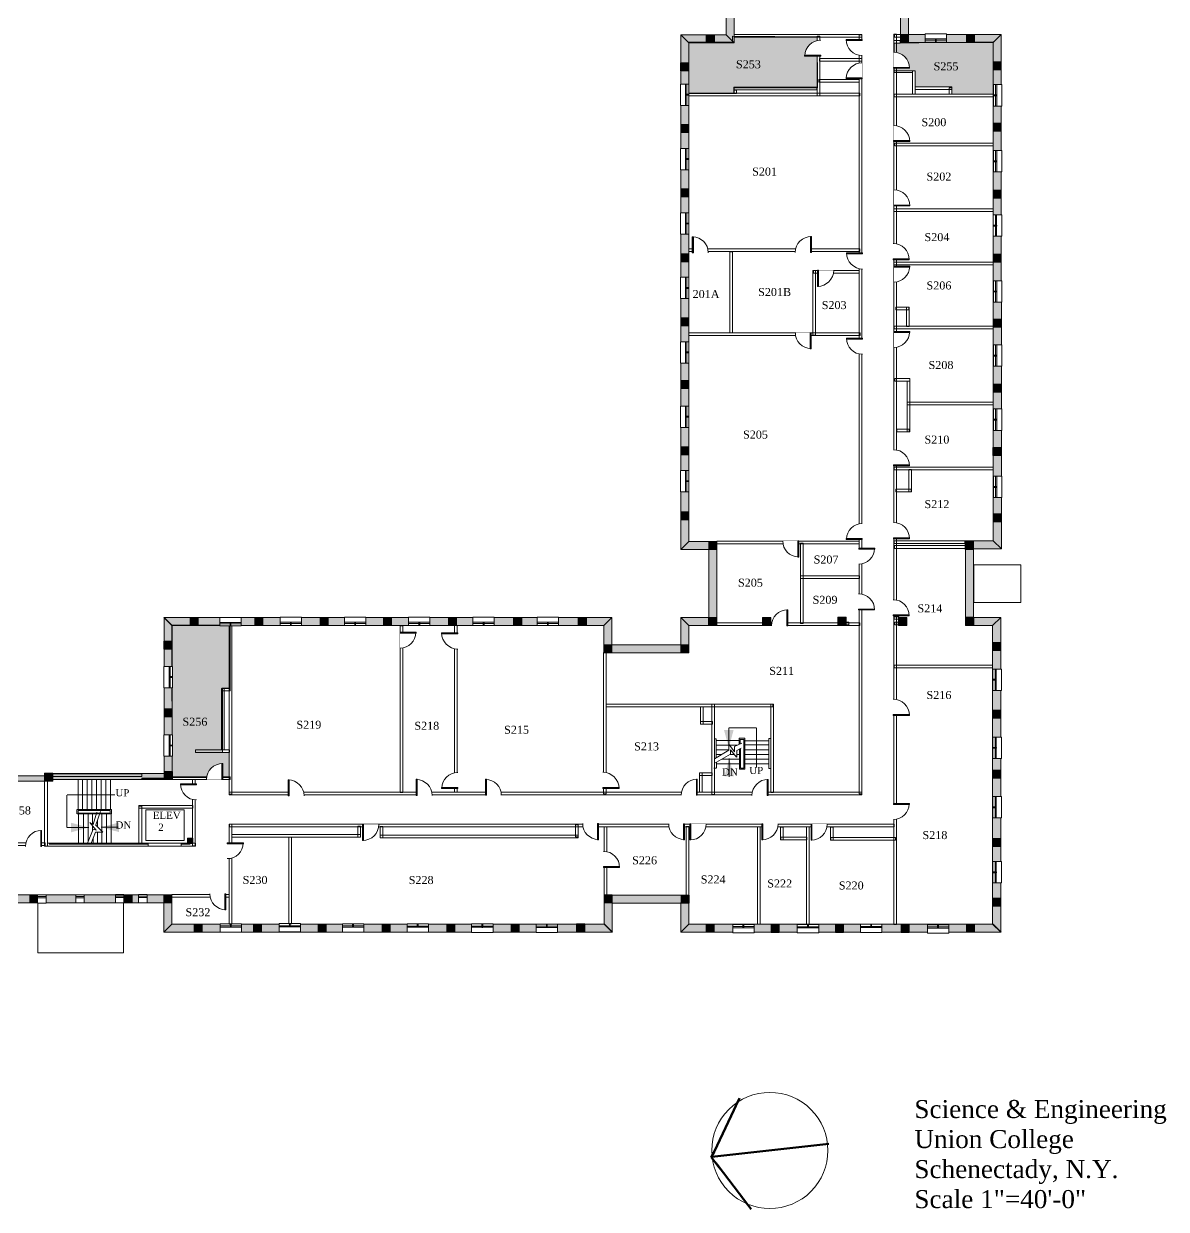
# Model space of a CAD drawing. Header units: inches. Extents: x -2146 to 2329, y -2253 to 2161.
# Drawn here: x -233 to 2329, y -2253 to 407 of the extents above; entities that cross this region are included whole.
import ezdxf

# ---------------------------------------------------------------- set-up
doc = ezdxf.new("R2010")
doc.units = ezdxf.units.IN
doc.header["$LTSCALE"] = 96
doc.header["$MEASUREMENT"] = 0
doc.layers.add('None', color=7, linetype='Continuous', lineweight=5)
doc.styles.add('Times', font='Times')

# ---------------------------------------------------------------- blocks, each defined once
blk = doc.blocks.new('Symbol #19')
at = {"layer": 'None', "linetype": 'Continuous', "lineweight": 5}
blk.add_hatch(color=255, dxfattribs=at).paths.add_polyline_path([(-6, 6), (6, 6), (6, -6), (-6, -6)])
at = {"layer": 'None', "color": 7, "linetype": 'Continuous', "lineweight": 5}
blk.add_lwpolyline([(-6, 6), (6, 6), (6, -6), (-6, -6)], close=True, dxfattribs=at)
blk = doc.blocks.new("3' dr lh")
at = {"color": 7, "linetype": 'Continuous', "lineweight": 5}
blk.add_wipeout([(-18, 18.1), (-11, 17.4), (-4.2, 15.4), (2, 12.1), (7.5, 7.6), (11.9, 2.1), (15.3, -4.1), (17.3, -10.9), (18, -17.9), (-18, -17.9)], dxfattribs=at).dxf.layer = 'None'
at = {"layer": 'None', "linetype": 'Continuous', "lineweight": 5}
blk.add_hatch(color=255, dxfattribs=at).paths.add_polyline_path([(-18, -16.1), (18, -16.1), (18, -18.1), (-18, -18.1)])
at = {"layer": 'None', "color": 7, "linetype": 'Continuous', "lineweight": 5}
blk.add_lwpolyline([(-18, -16.1), (18, -16.1), (18, -18.1), (-18, -18.1)], close=True, dxfattribs=at)
blk.add_arc((-18, -17.9), 36, 0, 90, dxfattribs=at)
blk = doc.blocks.new("3' dr rh")
at = {"color": 7, "linetype": 'Continuous', "lineweight": 5}
blk.add_wipeout([(-17, 17.5), (-10.2, 16.7), (-3.6, 14.6), (2.4, 11.3), (7.7, 6.9), (12, 1.5), (15.2, -4.6), (17.2, -11.2), (17.9, -18), (-17.6, -18)], dxfattribs=at).dxf.layer = 'None'
at = {"layer": 'None', "linetype": 'Continuous', "lineweight": 5}
blk.add_hatch(color=255, dxfattribs=at).paths.add_polyline_path([(-17.9, 18), (-15.6, 18), (-15.6, -18), (-17.9, -18)])
at = {"layer": 'None', "color": 7, "linetype": 'Continuous', "lineweight": 5}
blk.add_lwpolyline([(-17.9, 18), (-15.6, 18), (-15.6, -18), (-17.9, -18)], close=True, dxfattribs=at)
blk.add_arc((-17.6, -18), 35.5, 0, 88.9999, dxfattribs=at)
blk = doc.blocks.new("1'6 Pier")
at = {"layer": 'None', "linetype": 'Continuous', "lineweight": 5}
blk.add_hatch(color=255, dxfattribs=at).paths.add_polyline_path([(-9, 9), (9, 9), (9, -9), (-9, -9)])
at = {"layer": 'None', "color": 7, "linetype": 'Continuous', "lineweight": 5}
blk.add_lwpolyline([(-9, 9), (9, 9), (9, -9), (-9, -9)], close=True, dxfattribs=at)
blk = doc.blocks.new("4' wind")
at = {"color": 7, "linetype": 'Continuous', "lineweight": 5}
blk.add_wipeout([(-24.0625, 10), (23.875, 10), (23.875, -7.3125), (-24.0625, -7.3125)], dxfattribs=at).dxf.layer = 'None'
at = {"layer": 'None', "color": 7, "linetype": 'Continuous', "lineweight": 5}
blk.add_lwpolyline([(-24.0625, 10), (23.875, 10), (23.875, -7.3125), (-24.0625, -7.3125)], close=True, dxfattribs=at)
at = {"color": 7, "linetype": 'Continuous', "lineweight": 5}
blk.add_wipeout([(-24.0625, -1.4375), (23.875, -1.4375), (23.875, -8.6875), (-24.0625, -8.6875)], dxfattribs=at).dxf.layer = 'None'
at = {"layer": 'None', "color": 7, "linetype": 'Continuous', "lineweight": 5}
blk.add_lwpolyline([(-24.0625, -1.4375), (23.875, -1.4375), (23.875, -8.6875), (-24.0625, -8.6875)], close=True, dxfattribs=at)
at = {"color": 7, "linetype": 'Continuous', "lineweight": 5}
blk.add_wipeout([(-24.0625, -4.0625), (23.875, -4.0625), (23.875, -8.9375), (-24.0625, -8.9375)], dxfattribs=at).dxf.layer = 'None'
at = {"layer": 'None', "linetype": 'Continuous', "lineweight": 5}
blk.add_hatch(color=255, dxfattribs=at).paths.add_polyline_path([(-0.9375, -1.3125), (1.0625, -1.3125), (1.0625, -8.9375), (-0.9375, -8.9375)])
at = {"layer": 'None', "color": 7, "linetype": 'Continuous', "lineweight": 5}
for points in [[(-24.0625, -4.0625), (23.875, -4.0625), (23.875, -8.9375), (-24.0625, -8.9375)], [(-0.9375, -1.3125), (1.0625, -1.3125), (1.0625, -8.9375), (-0.9375, -8.9375)]]:
    blk.add_lwpolyline(points, close=True, dxfattribs=at)
blk = doc.blocks.new('1-7 window')
at = {"color": 7, "linetype": 'Continuous', "lineweight": 5}
blk.add_wipeout([(-9.25, 9.5), (9.25, 9.5), (9.25, -9.5), (-9.25, -9.5)], dxfattribs=at).dxf.layer = 'None'
at = {"layer": 'None', "color": 7, "linetype": 'Continuous', "lineweight": 5}
blk.add_lwpolyline([(-9.25, 9.5), (9.25, 9.5), (9.25, -9.5), (-9.25, -9.5)], close=True, dxfattribs=at)
at = {"color": 7, "linetype": 'Continuous', "lineweight": 5}
blk.add_wipeout([(-9.25, 9.5), (-2.625, 9.5), (-2.625, -9.5), (-9.25, -9.5)], dxfattribs=at).dxf.layer = 'None'
at = {"layer": 'None', "color": 7, "linetype": 'Continuous', "lineweight": 5}
blk.add_lwpolyline([(-9.25, 9.5), (-2.625, 9.5), (-2.625, -9.5), (-9.25, -9.5)], close=True, dxfattribs=at)
at = {"color": 7, "linetype": 'Continuous', "lineweight": 5}
blk.add_wipeout([(-9.125, 9.5), (-5.5, 9.5), (-5.5, -9.5), (-9.125, -9.5)], dxfattribs=at).dxf.layer = 'None'
at = {"layer": 'None', "color": 7, "linetype": 'Continuous', "lineweight": 5}
blk.add_lwpolyline([(-9.125, 9.5), (-5.5, 9.5), (-5.5, -9.5), (-9.125, -9.5)], close=True, dxfattribs=at)

msp = doc.modelspace()

# ---------------------------------------------------------------- hatches: boundary and pattern name
at = {"layer": 'None', "linetype": 'Continuous', "lineweight": 211}
for points in [[(1732.5, 364), (1732, 722), (1751.2, 722), (1751, 382)], [(1360, 487), (1360, 364), (1342, 382), (1342, 469)], [(1258, 364), (1258.5, 250.5), (1360, 250.5), (1360, 263), (1547, 263), (1546, 377.5), (1356, 378.5), (1356, 365), (1256.5, 365)], [(1940.5, 364.4), (1733.5, 364.4), (1751.5, 382.4), (1958.5, 382.4)], [(1941, -753), (1940.5, 364.5), (1958.5, 382.5), (1959, -771)], [(1258, -754.5), (1321, -754.5), (1303, -772.5), (1240, -772.5)], [(1321, -754.5), (1321, -943), (1303, -925), (1303, -772.5)], [(1959, -771), (1897, -771), (1879, -753), (1941, -753)], [(1993.9, -883.7), (1993.9, -815.2), (2001.9, -807.2), (2001.9, -891.7)], [(1258.5, -943), (1258.5, -1005), (1240.5, -987), (1240.5, -925)], [(1320.5, -943), (1258.5, -943), (1240.5, -925), (1302.5, -925)], [(228, -1283), (228, -1228), (212.5, -1228), (212.5, -1084.5), (230, -1084.5), (230, -942.5), (99, -942.5), (100, -1284), (229, -1284)], [(99.5, -1547.5), (99.5, -1613), (81.5, -1631), (81.5, -1565.5)], [(1258.5, -1613.5), (1940.5, -1613.5), (1958.5, -1631.5), (1240.5, -1631.5)]]:
    msp.add_hatch(color=255, dxfattribs=at).paths.add_polyline_path(points)
at = {"layer": 'None', "linetype": 'Continuous', "lineweight": 5}
for points in [[(1258, 363.5), (1258, -754.5), (1240, -772.5), (1240, 381.5)], [(1360, 363.5), (1258, 363.5), (1240, 381.5), (1342, 381.5)], [(1718.5, 363), (1718.5, 301), (1766, 301), (1766, 265), (1848, 265), (1848, 249), (1941, 249), (1941, 366)], [(1877.8, -753), (1896.3, -753), (1896.3, -773), (1877.8, -773)], [(1878.5, -943), (1878.5, -754), (1896.5, -772), (1896.5, -925)], [(1068, -943.5), (99, -943.5), (81, -925.5), (1086, -925.5)], [(82, -1274), (82, -925.5), (100, -943.5), (100, -1274)], [(1068, -1005), (1068, -943.5), (1086, -925.5), (1086, -987)], [(1423.4, -925.1), (1441.9, -925.1), (1441.9, -943.1), (1423.4, -943.1)], [(1592.6, -924.9), (1611.1, -924.9), (1611.1, -942.9), (1592.6, -942.9)], [(1728.3, -925.2), (1746.8, -925.2), (1746.8, -943.2), (1728.3, -943.2)], [(1878.5, -924.5), (1897, -924.5), (1897, -942.5), (1878.5, -942.5)], [(1939.5, -943), (1878.5, -943), (1896.5, -925), (1957.5, -925)], [(1939.5, -1613.5), (1939.5, -943), (1957.5, -925), (1957.5, -1631.5)], [(1258.5, -1005), (1068, -1005), (1086, -987), (1240.5, -987)], [(-294.5, -1280.6), (-186.1, -1280.6), (-186.1, -1292.3), (-294.5, -1292.3)], [(-312, -1547.5), (99, -1547.5), (81, -1565.5), (-294, -1565.5)], [(1068.5, -1613), (1068.5, -1547.5), (1086.5, -1565.5), (1086.5, -1631)], [(1068.5, -1548), (1258.5, -1548), (1240.5, -1566), (1086.5, -1566)], [(1258.5, -1547.5), (1258.5, -1613.5), (1240.5, -1631.5), (1240.5, -1565.5)], [(99.5, -1613), (1069, -1613), (1087, -1631), (81.5, -1631)]]:
    msp.add_hatch(color=255, dxfattribs=at).paths.add_polyline_path(points)

# ---------------------------------------------------------------- linework, layer by layer
at = {"layer": 'None', "color": 7, "linetype": 'Continuous', "lineweight": 5}
for p, q in [((1896.4, -771.6), (1958, -771.6)), ((1347.9, -1173), (1347.9, -1217.7)), ((1410, -1173), (1349, -1173)), ((1371.4, -1196.1), (1371.4, -1210.1)), ((1383.9, -1196.2), (1371.4, -1196.2)), ((1383.9, -1265.6), (1383.9, -1196.2)), ((1409.9, -1262), (1409.9, -1173.7)), ((1437.9, -1196.7), (1442.9, -1196.7)), ((1319.9, -1197.2), (1314.9, -1197.2)), ((1347.9, -1223.2), (1315.9, -1242.2)), ((1319.9, -1197.5), (1319.9, -1239.7)), ((1319.9, -1222.2), (1347.8, -1222.2)), ((1320.3, -1212.1), (1366.9, -1212.1)), ((1320.4, -1201.5), (1371.4, -1201.5)), ((1360.4, -1226.7), (1347.9, -1209.7)), ((1347.9, -1209.7), (1347.9, -1223.2)), ((1351.5, -1231.5), (1351.5, -1222.5)), ((1351.5, -1222.5), (1365.5, -1238.5)), ((1377.4, -1207.2), (1360.4, -1214.7)), ((1360.4, -1214.7), (1360.4, -1226.7)), ((1366, -1223.5), (1376, -1218.5)), ((1371.8, -1265.6), (1371.8, -1220.6)), ((1373.4, -1209.1), (1373.4, -1198.8)), ((1373.4, -1198.9), (1381.8, -1198.9)), ((1374, -1263.4), (1374, -1219.5)), ((1381.8, -1198.9), (1381.8, -1263.4)), ((1384.1, -1201.7), (1438, -1201.7)), ((1384.1, -1211.4), (1437.8, -1211.4)), ((1384.2, -1222.1), (1437.6, -1222.1)), ((1437.9, -1264.2), (1437.9, -1197)), ((1315, -1253), (1351.5, -1231.9)), ((1320.1, -1232.9), (1332, -1232.9)), ((1320.1, -1250), (1320.1, -1263.4)), ((1332.1, -1243.4), (1371.3, -1243.4)), ((1349, -1283), (1349, -1242)), ((1350.5, -1232.6), (1360.5, -1232.6)), ((1366, -1238.5), (1366, -1223.5)), ((1366, -1232.6), (1371.6, -1232.6)), ((1383.9, -1232.9), (1437.3, -1232.9)), ((1384.1, -1243.1), (1438.1, -1243.1)), ((1319.9, -1263.5), (1314.5, -1263.5)), ((1320.1, -1253.6), (1371.5, -1253.6)), ((1384, -1265.5), (1372, -1265.5)), ((1381.8, -1263.4), (1374, -1263.4)), ((1383.9, -1253.9), (1437.8, -1253.9)), ((1442.5, -1264.2), (1437.9, -1264.2)), ((-110.7, -1355.9), (-110.7, -1289)), ((-100.8, -1356.1), (-100.8, -1289)), ((-90.5, -1356), (-90.5, -1288.8)), ((-80, -1289), (-80, -1356)), ((-69.9, -1355.9), (-69.9, -1289)), ((-59.6, -1355.8), (-59.6, -1289.5)), ((-49.2, -1355.8), (-49.2, -1289)), ((-38.2, -1355.8), (-38.2, -1289)), ((-136, -1323.8), (-136, -1396.2)), ((-135.5, -1323), (-29, -1323)), ((-113.5, -1356), (-113.5, -1366.2)), ((-113, -1356.2), (-36.5, -1356.2)), ((-36.2, -1366.2), (-36.2, -1356.4)), ((-113, -1366.2), (-36, -1366.2)), ((-38.8, -1358.2), (-111, -1358.2)), ((-111, -1358.5), (-111, -1364.2)), ((-111, -1364.2), (-39.2, -1364.2)), ((-110.3, -1433.5), (-110.3, -1366.8)), ((-99.1, -1430), (-99.1, -1366.5)), ((-88.8, -1429), (-88.8, -1366.5)), ((-78.5, -1389.5), (-78.5, -1366.2)), ((-68.8, -1362.1), (-77, -1389.5)), ((-60.9, -1360.4), (-71.2, -1390.5)), ((-67.5, -1394.2), (-67.5, -1380.5)), ((-57.9, -1404), (-57.9, -1366.2)), ((-47.6, -1431.8), (-47.6, -1366.5)), ((-38.8, -1364.2), (-38.8, -1358.2)), ((-37.2, -1432), (-37.2, -1366.2)), ((-135.5, -1396.5), (-86.8, -1396.5)), ((-77.2, -1400.5), (-89.8, -1432)), ((-84.5, -1385.5), (-71, -1402)), ((-77.2, -1389.8), (-83.8, -1385.8)), ((-71.8, -1407), (-82.3, -1433.8)), ((-78.4, -1402.8), (-78.4, -1392.9)), ((-70, -1402.5), (-78, -1400.5)), ((-71.8, -1390.5), (-55.5, -1407.3)), ((-71.8, -1407), (-55.5, -1407)), ((-67.5, -1432), (-67.5, -1407)), ((-21.5, -1396), (-59.5, -1396)), ((-57.8, -1407), (-57.8, -1432.5)), ((140.2, -1434), (-176, -1434)), ((-77, -1420.2), (-77, -1432)), ((-199.5, -1674.5), (-11.5, -1674.5))]:
    msp.add_line(p, q, dxfattribs=at)
for points in [[(1732.5, 364), (1732, 722), (1751.2, 722), (1751, 382)], [(1360, 487), (1360, 364), (1342, 382), (1342, 469)], [(1258, 363.5), (1258, -754.5), (1240, -772.5), (1240, 381.5)], [(1360, 363.5), (1258, 363.5), (1240, 381.5), (1342, 381.5)], [(1646.5, 376.3), (1360, 376.3), (1360, 382.3), (1646.5, 382.3)], [(1546, 245), (1546, 378.5), (1552, 378.5), (1552, 245)], [(1640.5, -1321), (1640.5, 381.5), (1646.5, 381.5), (1646.5, -1321)], [(1718, -1614), (1718, 383), (1724, 383), (1724, -1614)], [(1719.7, 382.7), (1733.7, 382.7), (1733.7, 376.7), (1719.7, 376.7)], [(1940.5, 364.4), (1733.5, 364.4), (1751.5, 382.4), (1958.5, 382.4)], [(1941, -753), (1940.5, 364.5), (1958.5, 382.5), (1959, -771)], [(1718, 369), (1732, 369), (1732, 363), (1718, 363)], [(1718.5, 363), (1718.5, 301), (1766, 301), (1766, 265), (1848, 265), (1848, 249), (1941, 249), (1941, 366)], [(1550.9, 328.9), (1646, 328.9), (1646, 322.9), (1550.9, 322.9)], [(1719, 301), (1760, 301), (1760, 297.5), (1719, 297.5)], [(1766, 301), (1766, 249), (1760, 249), (1760, 301)], [(1550, 281.5), (1640.5, 281.5), (1640.5, 275.5), (1550, 275.5)], [(1258.5, 251), (1642, 251), (1642, 245), (1258.5, 245)], [(1359, 264.5), (1545, 264.5), (1545, 258.5), (1359, 258.5)], [(1359, 250.5), (1359, 257.5), (1365, 257.5), (1365, 250.5)], [(1766, 265), (1848, 265), (1848, 259), (1766, 259)], [(1848, 263), (1848, 249), (1842, 249), (1842, 263)], [(1258, -98), (1642, -98), (1642, -104), (1258, -104)], [(1350.5, -286.5), (1350.5, -105), (1356.5, -105), (1356.5, -286.5)], [(1941, -134), (1718, -134), (1718, -128), (1941, -128)], [(1536.5, -292), (1536.5, -147), (1542.5, -147), (1542.5, -292)], [(1640.5, -153), (1537.5, -153), (1537.5, -147), (1640.5, -147)], [(1751.5, -235.5), (1722.5, -235.5), (1722.5, -229.5), (1751.5, -229.5)], [(1746.5, -272.5), (1746.5, -229.5), (1752.5, -229.5), (1752.5, -272.5)], [(1642.5, -293), (1258, -293), (1258, -287), (1642.5, -287)], [(1941, -278), (1718.5, -278), (1718.5, -272), (1941, -272)], [(1753.5, -395.5), (1720.5, -395.5), (1720.5, -389.5), (1753.5, -389.5)], [(1753.5, -395), (1753.5, -509), (1747.5, -509), (1747.5, -395)], [(1752.5, -509), (1724.5, -509), (1724.5, -503), (1752.5, -503)], [(1941, -594), (1718.5, -594), (1718.5, -588), (1941, -588)], [(1757.5, -593.5), (1757.5, -643.5), (1751.5, -643.5), (1751.5, -593.5)], [(1756.5, -643.5), (1722.5, -643.5), (1722.5, -637.5), (1756.5, -637.5)], [(1258, -754.5), (1321, -754.5), (1303, -772.5), (1240, -772.5)], [(1321, -754.5), (1321, -943), (1303, -925), (1303, -772.5)], [(1321, -754), (1640.5, -754), (1640.5, -760), (1321, -760)], [(1508.5, -939), (1508.5, -758.5), (1514.5, -758.5), (1514.5, -939)], [(1877, -759), (1719, -759), (1719, -753), (1877, -753)], [(1882, -770.2), (1719.5, -770.2), (1719.5, -764.2), (1882, -764.2)], [(1877.8, -753), (1896.3, -753), (1896.3, -773), (1877.8, -773)], [(1878.5, -943), (1878.5, -754), (1896.5, -772), (1896.5, -925)], [(1959, -771), (1897, -771), (1879, -753), (1941, -753)], [(1993.9, -883.7), (1993.9, -815.2), (2001.9, -807.2), (2001.9, -891.7)], [(1641, -838), (1508.5, -838), (1508.5, -832), (1641, -832)], [(1068, -943.5), (99, -943.5), (81, -925.5), (1086, -925.5)], [(82, -1274), (82, -925.5), (100, -943.5), (100, -1274)], [(1068, -1005), (1068, -943.5), (1086, -925.5), (1086, -987)], [(1258.5, -943), (1258.5, -1005), (1240.5, -987), (1240.5, -925)], [(1320.5, -943), (1258.5, -943), (1240.5, -925), (1302.5, -925)], [(1423.4, -925.1), (1441.9, -925.1), (1441.9, -943.1), (1423.4, -943.1)], [(1592.6, -924.9), (1611.1, -924.9), (1611.1, -942.9), (1592.6, -942.9)], [(1729, -929), (1719, -929), (1719, -924), (1729, -924)], [(1728.3, -925.2), (1746.8, -925.2), (1746.8, -943.2), (1728.3, -943.2)], [(1878.5, -924.5), (1897, -924.5), (1897, -942.5), (1878.5, -942.5)], [(1939.5, -943), (1878.5, -943), (1896.5, -925), (1957.5, -925)], [(1939.5, -1613.5), (1939.5, -943), (1957.5, -925), (1957.5, -1631.5)], [(228, -1322), (228, -942), (234, -942), (234, -1322)], [(611, -1318), (611, -944), (617, -944), (617, -1318)], [(739, -943), (739, -1317), (733, -1317), (733, -943)], [(1321, -937), (1641.5, -937), (1641.5, -943), (1321, -943)], [(1611, -936), (1617, -936), (1617, -942), (1611, -942)], [(1728, -941.5), (1720, -941.5), (1720, -936), (1728, -936)], [(1067, -1321), (1067, -1004), (1073, -1004), (1073, -1321)], [(1258.5, -1005), (1068, -1005), (1086, -987), (1240.5, -987)], [(210.5, -1222), (210.5, -1085), (216.5, -1085), (216.5, -1222)], [(211.5, -1084), (230, -1084), (230, -1090), (211.5, -1090)], [(1073, -1119.7), (1446.4, -1119.7), (1446.4, -1125.7), (1073, -1125.7)], [(1290.5, -1125.5), (1290.5, -1164.5), (1284.5, -1164.5), (1284.5, -1125.5)], [(1309.9, -1322.2), (1309.9, -1119.5), (1315.9, -1119.5), (1315.9, -1322.2)], [(1448.4, -1119.7), (1448.4, -1317.7), (1442.4, -1317.7), (1442.4, -1119.7)], [(1284.5, -1158.5), (1311.5, -1158.5), (1311.5, -1164.5), (1284.5, -1164.5)], [(228.5, -1228), (152, -1228), (152, -1222), (228.5, -1222)], [(-168, -1276), (32, -1276), (32, -1282), (-168, -1282)], [(1282.5, -1317), (1282.5, -1274), (1288.5, -1274), (1288.5, -1317)], [(1282.5, -1274), (1310.5, -1274), (1310.5, -1280), (1282.5, -1280)], [(-294.5, -1280.6), (-186.1, -1280.6), (-186.1, -1292.3), (-294.5, -1292.3)], [(-180, -1292.5), (-180, -1438), (-186, -1438), (-186, -1292.5)], [(99, -1283), (230, -1283), (230, -1289), (99, -1289)], [(151.8, -1288.5), (151.8, -1437.8), (145.8, -1437.8), (145.8, -1288.5)], [(1646.5, -1323.2), (228, -1323.2), (228, -1317.2), (1646.5, -1317.2)], [(31.5, -1348.5), (31.5, -1432), (25.5, -1432), (25.5, -1348.5)], [(1718.5, -1395), (228.5, -1395), (228.5, -1389), (1718.5, -1389)], [(516, -1418.5), (516, -1393.5), (522, -1393.5), (522, -1418.5)], [(1004.5, -1417.5), (1004.5, -1390.5), (1010.5, -1390.5), (1010.5, -1417.5)], [(1068.5, -1547.5), (1068.5, -1395), (1074.5, -1395), (1074.5, -1547.5)], [(1252.5, -1548.5), (1252.5, -1394), (1258.5, -1394), (1258.5, -1548.5)], [(1469.5, -1396), (1469.5, -1424), (1463.5, -1424), (1463.5, -1396)], [(1582, -1396), (1582, -1425), (1576, -1425), (1576, -1396)], [(-185, -1437), (-307, -1437), (-307, -1431), (-185, -1431)], [(152, -1438), (-180, -1438), (-180, -1432), (152, -1432)], [(233.5, -1412.5), (522, -1412.5), (522, -1418.5), (233.5, -1418.5)], [(1464.5, -1418), (1522.5, -1418), (1522.5, -1424), (1464.5, -1424)], [(1577, -1419), (1722, -1419), (1722, -1425), (1577, -1425)], [(-312, -1547.5), (99, -1547.5), (81, -1565.5), (-294, -1565.5)], [(99.5, -1547.5), (99.5, -1613), (81.5, -1631), (81.5, -1565.5)], [(99, -1547), (228, -1547), (228, -1553), (99, -1553)], [(1068.5, -1613), (1068.5, -1547.5), (1086.5, -1565.5), (1086.5, -1631)], [(1068.5, -1548), (1258.5, -1548), (1240.5, -1566), (1086.5, -1566)], [(1258.5, -1547.5), (1258.5, -1613.5), (1240.5, -1631.5), (1240.5, -1565.5)], [(99.5, -1613), (1069, -1613), (1087, -1631), (81.5, -1631)], [(1258.5, -1613.5), (1940.5, -1613.5), (1958.5, -1631.5), (1240.5, -1631.5)]]:
    msp.add_lwpolyline(points, close=True, dxfattribs=at)
for points in [[(1258, 364), (1258.5, 250.5), (1360, 250.5), (1360, 263), (1547, 263), (1546, 377.5), (1356, 378.5), (1356, 365), (1256.5, 365)], [(228, -1283), (228, -1228), (212.5, -1228), (212.5, -1084.5), (230, -1084.5), (230, -942.5), (99, -942.5), (100, -1284), (229, -1284)]]:
    msp.add_lwpolyline(points, dxfattribs=at)
at = {"layer": 'None', "color": 7, "lineweight": 5}
for points in [[(1347.9, -1217.7), (1337.2, -1177.7), (1358.7, -1177.7)], [(1349, -1242), (1359.7, -1282), (1338.3, -1282)], [(-86.8, -1396.5), (-126.7, -1407.2), (-126.7, -1385.8)], [(-59.5, -1396), (-19.5, -1385.3), (-19.5, -1406.7)]]:
    msp.add_solid(points, dxfattribs=at)

# ---------------------------------------------------------------- block references
at = {"layer": 'None', "color": 7}
for p in [(1306.5, 372.5), (1742, 373.5), (1889.5, 373.4), (1949.5, 312), (1248.8, 309.8), (1249.5, 171.5), (1949.5, 175), (1249.5, 27), (1949.5, 24), (1249.5, -118.5), (1949.5, -119), (1249.5, -262), (1950, -265), (1249, -402.7), (1949.6, -411), (1249.5, -551.5), (1949.2, -553), (1249, -697), (1949.5, -701.5), (1312.3, -763.5), (149.2, -934.3), (294.5, -934), (441, -934.5), (583, -934.5), (728.5, -934.5), (874.5, -934.5), (1019.5, -934), (1311.5, -934.2), (90.2, -987.5), (1949, -990.5), (1077, -996), (1249.2, -995.5), (91.2, -1139.5), (1949, -1142), (-177, -1283.5), (91.5, -1279.5), (1949, -1277), (1949, -1430), (1949, -1430), (-210.5, -1556.5), (1, -1556.5), (90, -1556.5), (1077.4, -1556.8), (1249.8, -1557.2), (1947.8, -1564), (158, -1622.5), (291, -1622), (436, -1622), (580, -1622), (725, -1622), (869, -1622), (1015.8, -1621.8), (1306, -1622.5), (1452, -1623), (1596, -1623), (1743, -1623), (1889.5, -1622.5)]:
    msp.add_blockref("1'6 Pier", p, dxfattribs=at)
at = {"layer": 'None', "color": 7, "rotation": 180}
for p in [(1315.4, -760.6), (1884.3, -759.6), (1736.8, -935.2), (1884.4, -937), (1073.9, -998.2), (1252.4, -998.7), (139.9, -1426.2)]:
    msp.add_blockref('Symbol #19', p, dxfattribs=at)

# ---------------------------------------------------------------- texts
at = {"layer": 'None', "color": 7, "attachment_point": 1, "style": 'Times'}
for s, insert, char_height in [('S253', (1364, 324.7), 17.96), ('S255', (1807.1, 320.2), 17.96), ('S200', (1779.9, 194.7), 17.96), ('S201', (1400.2, 84), 17.96), ('S202', (1791.2, 72.7), 17.96), ('S204', (1786.7, -63), 17.96), ('S201B', (1413.7, -186.2), 17.96), ('S206', (1791.2, -171.5), 17.96), ('S203', (1556.2, -215.5), 17.96), ('S208', (1795.8, -350), 17.96), ('S205', (1379.8, -506), 17.96), ('S210', (1786.7, -517.3), 17.96), ('S212', (1786.7, -662), 17.96), ('S207', (1538.1, -786.3), 17.96), ('S205', (1368.5, -838.3), 17.96), ('S209', (1535.8, -876.7), 17.96), ('S214', (1770.9, -895.9), 17.96), ('S211', (1438.6, -1036.1), 17.96), ('S216', (1791.2, -1090.3), 17.96), ('S256', (123, -1150.2), 17.96), ('S219', (378.4, -1157), 17.96), ('S218', (642.9, -1159.3), 17.96), ('S215', (844.1, -1168.3), 17.96), ('S213', (1135.7, -1205.6), 17.96), ('DN', (1332.7, -1263.7), 16.16), ('UP', (1393.9, -1260.4), 16.16), ('UP', (-27.3, -1310.3), 16.16), ('N258', (-277.1, -1349.2), 17.96), ('DN', (-27.1, -1382.8), 16.16), ('S218', (1782.2, -1404.5), 17.96), ('S226', (1131.2, -1461.1), 17.96), ('S230', (257.9, -1505.1), 17.96), ('S228', (630.2, -1505.4), 17.96), ('S224', (1284.9, -1504), 17.96), ('S222', (1434.1, -1513.1), 17.96), ('S220', (1594.6, -1517.6), 17.96), ('Science & Engineering\\PUnion College\\PSchenectady, N.Y.\\PScale 1"=40\'-0"', (1764, -2007.9), 40.399)]:
    msp.add_mtext(s, dxfattribs=dict(at, insert=insert, char_height=char_height))

# ---------------------------------------------------------------- wipeouts: each hides what was drawn before it
at = {"color": 7, "linetype": 'Continuous', "lineweight": 5}
msp.add_wipeout([(1440, -2251.2), (1347.9, -2213.1), (1309.8, -2121), (1347.9, -2028.9), (1440, -1990.8), (1532.1, -2028.9), (1570.2, -2121), (1532.1, -2213.1)], dxfattribs=at).dxf.layer = 'None'

# ---------------------------------------------------------------- next in the draw order: linework, layer by layer
at = {"layer": 'None', "color": 7, "linetype": 'Continuous', "lineweight": 70}
for p, q in [((1308, -2137), (1372, -2004)), ((1309, -2135), (1572, -2106)), ((1309, -2137), (1398, -2253))]:
    msp.add_line(p, q, dxfattribs=at)
at = {"layer": 'None', "color": 7, "linetype": 'Continuous', "lineweight": 5, "flags": 128}
msp.add_lwpolyline([(1309.8, -2121, -0.414214), (1440, -1990.8, -0.414214), (1570.2, -2121, -0.414214), (1440, -2251.2, -0.414214), (1309.8, -2121, -0.414214)], format="xyb", close=True, dxfattribs=at)

# ---------------------------------------------------------------- next in the draw order: block references
at = {"layer": 'None', "color": 7}
for name, p in [("4' wind", (1812, 374)), ("3' dr lh", (1735.2, 324.8)), ("3' dr lh", (1734.5, -104.5)), ("3' dr lh", (1735, -567)), ("3' dr lh", (1735, -730.5)), ("3' dr lh", (1656.8, -890.2)), ("3' dr lh", (1734.5, -903.5)), ("4' wind", (230.5, -935.5)), ("4' wind", (366, -934.5)), ("4' wind", (510, -934.5)), ("4' wind", (654, -934.5)), ("4' wind", (798, -934.5)), ("4' wind", (942, -934.5)), ("3' dr lh", (1734.7, -1126.8)), ("3' dr lh", (1083.8, -1290.7)), ("3' dr rh", (377.7, -1307.3)), ("3' dr rh", (664.6, -1306.4)), ("3' dr rh", (820, -1306)), ("3' dr lh", (1085.2, -1468.2))]:
    msp.add_blockref(name, p, dxfattribs=at)
for name, p, rotation in [("3' dr rh", (1536, 352), 90), ("3' dr lh", (1629.2, 353.2), 180), ("3' dr rh", (1628.8, 301.2), 90), ("4' wind", (1249.5, 247.5), 90), ("4' wind", (1950, 246), -90), ("4' wind", (1249.5, 103), 90), ("4' wind", (1950.2, 98.2), -90), ("4' wind", (1249.5, -41.5), 90), ("4' wind", (1949.8, -46.1), -90), ("3' dr lh", (1515, -88.5), 90), ("3' dr lh", (1630, -125.5), 180), ("3' dr lh", (1565, -164.5), -90), ("3' dr rh", (1736, -155), -90), ("4' wind", (1249.5, -186), 90), ("4' wind", (1950, -193.9), -90), ("3' dr rh", (1515, -304.5), 180), ("3' dr rh", (1736, -301.5), -90), ("4' wind", (1249.5, -330.5), 90), ("3' dr lh", (1629.7, -316.8), 180), ("4' wind", (1950.1, -337.8), -90), ("4' wind", (1249.5, -475), 90), ("4' wind", (1950.1, -481.6), -90), ("4' wind", (1249.5, -619.5), 90), ("4' wind", (1950.3, -632.4), -90), ("3' dr rh", (1629, -732.5), 90), ("3' dr rh", (1486.8, -771.7), 180), ("3' dr rh", (1657.2, -787.8), -90), ("3' dr lh", (1461.8, -926.2), 90), ("3' dr rh", (629, -976), -90), ("3' dr lh", (722, -978), 180), ("4' wind", (91.5, -1059), 90), ("4' wind", (1949, -1065), -90), ("4' wind", (91.5, -1212.5), 90), ("4' wind", (1949.1, -1217.8), -90), ("3' dr lh", (195.1, -1270.9), 90), ("3' dr rh", (722, -1291), 90), ("3' dr lh", (1259.2, -1306.2), 90), ("3' dr lh", (1418, -1306.5), 90), ("4' wind", (1949, -1351), -90), ("3' dr rh", (1735, -1360.5), -90), ("3' dr lh", (-211, -1421), 90), ("3' dr lh", (545, -1407.5), -90), ("3' dr lh", (1279, -1406.5), -90), ("4' wind", (1949.1, -1496.8), -90), ('1-7 window', (34, -1555.9), -90), ("4' wind", (231.4, -1621.5), 180), ("4' wind", (363.8, -1620.8), 180), ("4' wind", (505.6, -1621.4), 180), ("4' wind", (650.4, -1621.6), 180), ("4' wind", (795.2, -1621.8), 180), ("4' wind", (940, -1622), 180), ("4' wind", (1380.6, -1622.9), 180), ("4' wind", (1525.4, -1623.1), 180), ("4' wind", (1667.2, -1622.3), 180), ("4' wind", (1817, -1623.5), 180)]:
    msp.add_blockref(name, p, dxfattribs=dict(at, rotation=rotation))

# ---------------------------------------------------------------- next in the draw order: wipeouts: each hides what was drawn before it
at = {"color": 7, "linetype": 'Continuous', "lineweight": 5}
for points in [[(1897, -807.5), (2003, -807.5), (2003, -891.5), (1897, -891.5)], [(31.5, -1285.5), (82, -1285.5), (82, -1288), (31.5, -1288)], [(41, -1356.5), (127, -1356.5), (127, -1426), (41, -1426)], [(-201.5, -1565.5), (-9.5, -1565.5), (-9.5, -1678), (-201.5, -1678)]]:
    msp.add_wipeout(points, dxfattribs=at).dxf.layer = 'None'

# ---------------------------------------------------------------- next in the draw order: hatches: boundary and pattern name
at = {"layer": 'None', "linetype": 'Continuous', "lineweight": 5}
msp.add_hatch(color=255, dxfattribs=at).paths.add_polyline_path([(-168, -1275), (82, -1275), (82, -1289), (-168, -1289)])

# ---------------------------------------------------------------- next in the draw order: linework, layer by layer
at = {"layer": 'None', "color": 7, "linetype": 'Continuous', "lineweight": 5}
for points in [[(1941, 243), (1718.5, 243), (1718.5, 249), (1941, 249)], [(1941, 133), (1720.5, 133), (1720.5, 139), (1941, 139)], [(1940.5, -14.5), (1718, -14.5), (1718, -8.5), (1940.5, -8.5)], [(1941, -448), (1748, -448), (1748, -442), (1941, -442)], [(1897, -807.5), (2003, -807.5), (2003, -891.5), (1897, -891.5)], [(1719, -1032), (1939, -1032), (1939, -1038), (1719, -1038)], [(-168, -1275), (82, -1275), (82, -1289), (-168, -1289)], [(31.5, -1285.5), (82, -1285.5), (82, -1288), (31.5, -1288)], [(146.2, -1353), (25.5, -1353), (25.5, -1347), (146.2, -1347)], [(41, -1356.5), (127, -1356.5), (127, -1426), (41, -1426)], [(233.5, -1389), (233.5, -1613), (227.5, -1613), (227.5, -1389)], [(566.2, -1419.3), (566.2, -1394.3), (572.2, -1394.3), (572.2, -1419.3)], [(1418.2, -1395.2), (1418.2, -1613.2), (1412.3, -1613.2), (1412.3, -1395.2)], [(1528, -1395), (1528, -1613), (1522, -1613), (1522, -1395)], [(361.5, -1612.5), (361.5, -1418.5), (367.5, -1418.5), (367.5, -1612.5)], [(566, -1413.5), (1010.5, -1413.5), (1010.5, -1419.5), (566, -1419.5)], [(-201.5, -1565.5), (-9.5, -1565.5), (-9.5, -1678), (-201.5, -1678)]]:
    msp.add_lwpolyline(points, close=True, dxfattribs=at)

# ---------------------------------------------------------------- next in the draw order: block references
at = {"layer": 'None', "color": 7}
msp.add_blockref("3' dr rh", (1284, -89), dxfattribs=at)
at = {"layer": 'None', "color": 7, "rotation": 180}
msp.add_blockref("3' dr rh", (1231, -1406), dxfattribs=at)

# ---------------------------------------------------------------- next in the draw order: texts
at = {"layer": 'None', "color": 7, "attachment_point": 1, "style": 'Times'}
for s, insert, char_height in [('201A', (1266.8, -190.7), 17.96), ('ELEV\\P  2', (56.6, -1361), 16.16)]:
    msp.add_mtext(s, dxfattribs=dict(at, insert=insert, char_height=char_height))

# ---------------------------------------------------------------- next in the draw order: block references
at = {"layer": 'None', "color": 7}
for p in [(1735.5, 160.5), (1736, 16)]:
    msp.add_blockref("3' dr lh", p, dxfattribs=at)
for name, p, rotation in [("3' dr lh", (136.4, -1316.6), 180), ("3' dr rh", (1038.2, -1405.8), 180), ("3' dr lh", (1440.2, -1406.2), -90), ("3' dr lh", (1550.5, -1407), -90), ("3' dr rh", (241.5, -1448.5), -90), ('1-7 window', (-192.4, -1556.9), -90), ('1-7 window', (-106.6, -1556.6), -90), ('1-7 window', (-17.8, -1556.3), -90), ("3' dr rh", (202.5, -1563.5), 180)]:
    msp.add_blockref(name, p, dxfattribs=dict(at, rotation=rotation))

# ---------------------------------------------------------------- next in the draw order: wipeouts: each hides what was drawn before it
at = {"color": 7, "linetype": 'Continuous', "lineweight": 5}
msp.add_wipeout([(45.8, -1432), (120.2, -1432), (120.2, -1438.5), (45.8, -1438.5)], dxfattribs=at).dxf.layer = 'None'

# ---------------------------------------------------------------- next in the draw order: linework, layer by layer
at = {"layer": 'None', "color": 7, "linetype": 'Continuous', "lineweight": 5}
msp.add_lwpolyline([(45.8, -1432), (120.2, -1432), (120.2, -1438.5), (45.8, -1438.5)], close=True, dxfattribs=at)

# ---------------------------------------------------------------- next in the draw order: texts
at = {"layer": 'None', "color": 7, "insert": (129.8, -1577.5), "char_height": 17.96, "attachment_point": 1, "style": 'Times'}
msp.add_mtext('S232', dxfattribs=at)

doc.saveas('drawing.dxf')
